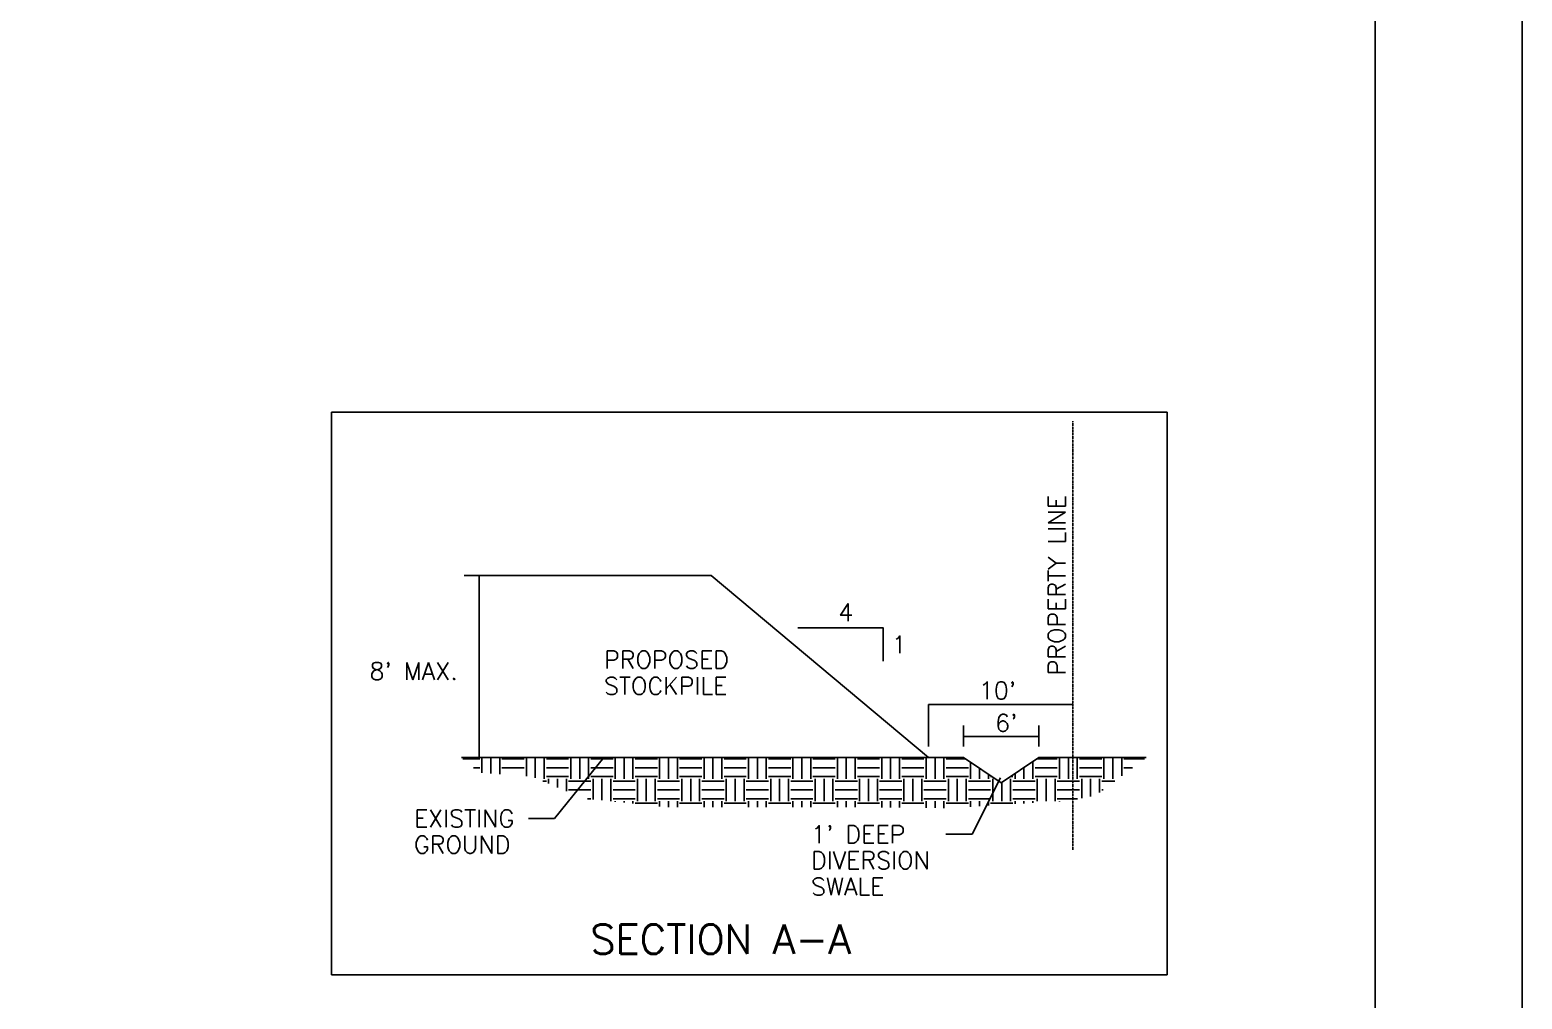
# Model space of a CAD drawing. Header units: inches. Extents: x 0 to 5400, y 0 to 3454.
# Drawn here: x 4392 to 5400, y 1728 to 2382 of the extents above; entities that cross this region are included whole.
import ezdxf

# ---------------------------------------------------------------- set-up
doc = ezdxf.new("R2010")
doc.units = ezdxf.units.IN
doc.header["$MEASUREMENT"] = 0
for name, pattern in [('DIMENSION_LINE', [200, 100, 100]), ('LEADER_LINE', [2, 1, 1]), ('LEADER_SMALL', [2, 1, 1]), ('PHANTOM2', [1.25, 0.625, -0.125, 0.125, -0.125, 0.125, -0.125])]:
    doc.linetypes.add(name, pattern=pattern)
doc.layers.add('FINAL_DTM', color=15, linetype='Continuous')
doc.layers.add('SHEET', color=4, linetype='Continuous')
doc.styles.add('SIMPLEX', font='simplex')

# ---------------------------------------------------------------- blocks, each defined once
blk = doc.blocks.new('__HATCH_071')
at = {"layer": 'FINAL_DTM', "color": 1, "linetype": 'Continuous'}
for p, q in [((1.4924, -0.0955), (1.4924, 0)), ((1.5324, -0.0955), (1.5324, 0)), ((1.5724, -0.0955), (1.5724, 0)), ((2.6924, -0.0955), (2.6924, 0)), ((2.7324, -0.0955), (2.7324, 0)), ((2.7724, -0.0955), (2.7724, 0)), ((0.0066, -0.0055), (0.0824, -0.0055)), ((0.055, -0.0455), (0.0824, -0.0455)), ((0.0924, -0.0692), (0.0924, 0)), ((0.1324, -0.0722), (0.1324, 0)), ((0.1724, -0.0751), (0.1724, 0)), ((0.1824, -0.0055), (0.2824, -0.0055)), ((0.1824, -0.0455), (0.2824, -0.0455)), ((0.2924, -0.084), (0.2924, 0)), ((0.3324, -0.0909), (0.3324, 0)), ((0.3724, -0.0955), (0.3724, 0)), ((0.3824, -0.0055), (0.4824, -0.0055)), ((0.3824, -0.0455), (0.4824, -0.0455)), ((0.4924, -0.0955), (0.4924, 0)), ((0.5324, -0.0955), (0.5324, 0)), ((0.5724, -0.0955), (0.5724, 0)), ((0.5824, -0.0055), (0.6824, -0.0055)), ((0.5824, -0.0455), (0.6824, -0.0455)), ((0.6924, -0.0955), (0.6924, 0)), ((0.7324, -0.0955), (0.7324, 0)), ((0.7724, -0.0955), (0.7724, 0)), ((0.7824, -0.0055), (0.8824, -0.0055)), ((0.7824, -0.0455), (0.8824, -0.0455)), ((0.8924, -0.0955), (0.8924, 0)), ((0.9324, -0.0955), (0.9324, 0)), ((0.9724, -0.0955), (0.9724, 0)), ((0.9824, -0.0055), (1.0824, -0.0055)), ((0.9824, -0.0455), (1.0824, -0.0455)), ((1.0924, -0.0955), (1.0924, 0)), ((1.1324, -0.0955), (1.1324, 0)), ((1.1724, -0.0955), (1.1724, 0)), ((1.1824, -0.0055), (1.2824, -0.0055)), ((1.1824, -0.0455), (1.2824, -0.0455)), ((1.2924, -0.0955), (1.2924, 0)), ((1.3324, -0.0955), (1.3324, 0)), ((1.3724, -0.0955), (1.3724, 0)), ((1.3824, -0.0055), (1.4824, -0.0055)), ((1.3824, -0.0455), (1.4824, -0.0455)), ((1.5824, -0.0055), (1.6824, -0.0055)), ((1.5824, -0.0455), (1.6824, -0.0455)), ((1.6924, -0.0955), (1.6924, 0)), ((1.7324, -0.0955), (1.7324, 0)), ((1.7724, -0.0955), (1.7724, 0)), ((1.7824, -0.0055), (1.8824, -0.0055)), ((1.7824, -0.0455), (1.8824, -0.0455)), ((1.8924, -0.0955), (1.8924, 0)), ((1.9324, -0.0955), (1.9324, 0)), ((1.9724, -0.0955), (1.9724, 0)), ((1.9824, -0.0055), (2.0824, -0.0055)), ((1.9824, -0.0455), (2.0824, -0.0455)), ((2.0924, -0.0955), (2.0924, 0)), ((2.1324, -0.0955), (2.1324, 0)), ((2.1724, -0.0955), (2.1724, 0)), ((2.1824, -0.0055), (2.2685, -0.0055)), ((2.1824, -0.0455), (2.2824, -0.0455)), ((2.2924, -0.0955), (2.2924, -0.0215)), ((2.3324, -0.0955), (2.3324, -0.0482)), ((2.5324, -0.0955), (2.5324, -0.0455)), ((2.5724, -0.0955), (2.5724, -0.0188)), ((2.5824, -0.0455), (2.6824, -0.0455)), ((2.5923, -0.0055), (2.6824, -0.0055)), ((2.7824, -0.0055), (2.8824, -0.0055)), ((2.7824, -0.0455), (2.8824, -0.0455)), ((2.8924, -0.0955), (2.8924, 0)), ((2.9324, -0.0955), (2.9324, 0)), ((2.9724, -0.0826), (2.9724, 0)), ((2.9824, -0.0055), (3.0749, -0.0055)), ((2.9824, -0.0455), (3.0218, -0.0455)), ((0.3662, -0.1055), (0.3824, -0.1055)), ((0.3824, -0.0855), (0.4824, -0.0855)), ((0.3924, -0.1168), (0.3924, -0.0955)), ((0.4324, -0.1341), (0.4324, -0.0955)), ((0.4724, -0.1513), (0.4724, -0.0955)), ((0.4824, -0.1055), (0.5824, -0.1055)), ((0.5824, -0.0855), (0.6824, -0.0855)), ((0.5924, -0.1881), (0.5924, -0.0955)), ((0.6324, -0.1923), (0.6324, -0.0955)), ((0.6724, -0.1955), (0.6724, -0.0955)), ((0.6824, -0.1055), (0.7824, -0.1055)), ((0.7824, -0.0855), (0.8824, -0.0855)), ((0.7924, -0.1955), (0.7924, -0.0955)), ((0.8324, -0.1955), (0.8324, -0.0955)), ((0.8724, -0.1955), (0.8724, -0.0955)), ((0.8824, -0.1055), (0.9824, -0.1055)), ((0.9824, -0.0855), (1.0824, -0.0855)), ((0.9924, -0.1955), (0.9924, -0.0955)), ((1.0324, -0.1955), (1.0324, -0.0955)), ((1.0724, -0.1955), (1.0724, -0.0955)), ((1.0824, -0.1055), (1.1824, -0.1055)), ((1.1824, -0.0855), (1.2824, -0.0855)), ((1.1924, -0.1955), (1.1924, -0.0955)), ((1.2324, -0.1955), (1.2324, -0.0955)), ((1.2724, -0.1955), (1.2724, -0.0955)), ((1.2824, -0.1055), (1.3824, -0.1055)), ((1.3824, -0.0855), (1.4824, -0.0855)), ((1.3924, -0.1955), (1.3924, -0.0955)), ((1.4324, -0.1955), (1.4324, -0.0955)), ((1.4724, -0.1955), (1.4724, -0.0955)), ((1.4824, -0.1055), (1.5824, -0.1055)), ((1.5824, -0.0855), (1.6824, -0.0855)), ((1.5924, -0.1955), (1.5924, -0.0955)), ((1.6324, -0.1955), (1.6324, -0.0955)), ((1.6724, -0.1955), (1.6724, -0.0955)), ((1.6824, -0.1055), (1.7824, -0.1055)), ((1.7824, -0.0855), (1.8824, -0.0855)), ((1.7924, -0.1955), (1.7924, -0.0955)), ((1.8324, -0.1955), (1.8324, -0.0955)), ((1.8724, -0.1955), (1.8724, -0.0955)), ((1.8824, -0.1055), (1.9824, -0.1055)), ((1.9824, -0.0855), (2.0824, -0.0855)), ((1.9924, -0.1955), (1.9924, -0.0955)), ((2.0324, -0.1955), (2.0324, -0.0955)), ((2.0724, -0.1955), (2.0724, -0.0955)), ((2.0824, -0.1055), (2.1824, -0.1055)), ((2.1824, -0.0855), (2.2824, -0.0855)), ((2.1924, -0.1955), (2.1924, -0.0955)), ((2.2324, -0.1955), (2.2324, -0.0955)), ((2.2724, -0.1955), (2.2724, -0.0955)), ((2.2824, -0.1055), (2.3824, -0.1055)), ((2.3724, -0.0955), (2.3724, -0.075)), ((2.3824, -0.0855), (2.3881, -0.0855)), ((2.3924, -0.1955), (2.3924, -0.0955)), ((2.4324, -0.1955), (2.4324, -0.1124)), ((2.4724, -0.1955), (2.4724, -0.0955)), ((2.4727, -0.0855), (2.4824, -0.0855)), ((2.4824, -0.1055), (2.5824, -0.1055)), ((2.4924, -0.0955), (2.4924, -0.0723)), ((2.5824, -0.0855), (2.6824, -0.0855)), ((2.5924, -0.1955), (2.5924, -0.0955)), ((2.6324, -0.1955), (2.6324, -0.0955)), ((2.6724, -0.1955), (2.6724, -0.0955)), ((2.6824, -0.1055), (2.7824, -0.1055)), ((2.7824, -0.0855), (2.8824, -0.0855)), ((2.7924, -0.182), (2.7924, -0.0955)), ((2.8324, -0.1745), (2.8324, -0.0955)), ((2.8724, -0.1579), (2.8724, -0.0955)), ((2.8824, -0.1055), (2.9421, -0.1055)), ((0.4824, -0.1455), (0.5824, -0.1455)), ((0.5673, -0.1855), (0.5824, -0.1855)), ((0.6824, -0.1455), (0.7824, -0.1455)), ((0.6824, -0.1855), (0.7824, -0.1855)), ((0.6924, -0.1986), (0.6924, -0.1955)), ((0.7324, -0.2028), (0.7324, -0.1955)), ((0.7724, -0.2069), (0.7724, -0.1955)), ((0.8824, -0.1455), (0.9824, -0.1455)), ((0.8824, -0.1855), (0.9824, -0.1855)), ((0.8924, -0.2195), (0.8924, -0.1955)), ((0.9324, -0.2231), (0.9324, -0.1955)), ((0.9724, -0.2231), (0.9724, -0.1955)), ((1.0824, -0.1455), (1.1824, -0.1455)), ((1.0824, -0.1855), (1.1824, -0.1855)), ((1.0924, -0.2231), (1.0924, -0.1955)), ((1.1324, -0.2231), (1.1324, -0.1955)), ((1.1724, -0.2231), (1.1724, -0.1955)), ((1.2824, -0.1455), (1.3824, -0.1455)), ((1.2824, -0.1855), (1.3824, -0.1855)), ((1.2924, -0.2231), (1.2924, -0.1955)), ((1.3324, -0.2231), (1.3324, -0.1955)), ((1.3724, -0.2231), (1.3724, -0.1955)), ((1.4824, -0.1455), (1.5824, -0.1455)), ((1.4824, -0.1855), (1.5824, -0.1855)), ((1.4924, -0.2231), (1.4924, -0.1955)), ((1.5324, -0.2231), (1.5324, -0.1955)), ((1.5724, -0.2231), (1.5724, -0.1955)), ((1.6824, -0.1455), (1.7824, -0.1455)), ((1.6824, -0.1855), (1.7824, -0.1855)), ((1.6924, -0.2231), (1.6924, -0.1955)), ((1.7324, -0.2232), (1.7324, -0.1955)), ((1.7724, -0.2236), (1.7724, -0.1955)), ((1.8824, -0.1455), (1.9824, -0.1455)), ((1.8824, -0.1855), (1.9824, -0.1855)), ((1.8924, -0.2246), (1.8924, -0.1955)), ((1.9324, -0.225), (1.9324, -0.1955)), ((1.9724, -0.2254), (1.9724, -0.1955)), ((2.0824, -0.1455), (2.1824, -0.1455)), ((2.0824, -0.1855), (2.1824, -0.1855)), ((2.0924, -0.2264), (2.0924, -0.1955)), ((2.1324, -0.2268), (2.1324, -0.1955)), ((2.1724, -0.2271), (2.1724, -0.1955)), ((2.2824, -0.1455), (2.3824, -0.1455)), ((2.2824, -0.1855), (2.3824, -0.1855)), ((2.2924, -0.2219), (2.2924, -0.1955)), ((2.3324, -0.2191), (2.3324, -0.1955)), ((2.3724, -0.2164), (2.3724, -0.1955)), ((2.4824, -0.1455), (2.5824, -0.1455)), ((2.4824, -0.1855), (2.5824, -0.1855)), ((2.4924, -0.2085), (2.4924, -0.1955)), ((2.5324, -0.2063), (2.5324, -0.1955)), ((2.5724, -0.2042), (2.5724, -0.1955)), ((2.6824, -0.1455), (2.7824, -0.1455)), ((2.6824, -0.1855), (2.774, -0.1855)), ((2.6924, -0.1978), (2.6924, -0.1955)), ((2.8824, -0.1455), (2.8889, -0.1455)), ((0.7824, -0.2055), (0.8824, -0.2055)), ((0.9824, -0.2055), (1.0824, -0.2055)), ((1.1824, -0.2055), (1.2824, -0.2055)), ((1.3824, -0.2055), (1.4824, -0.2055)), ((1.5824, -0.2055), (1.6824, -0.2055)), ((1.7824, -0.2055), (1.8824, -0.2055)), ((1.9824, -0.2055), (2.0824, -0.2055)), ((2.1824, -0.2055), (2.2824, -0.2055)), ((2.3824, -0.2055), (2.4824, -0.2055))]:
    blk.add_line(p, q, dxfattribs=at)

msp = doc.modelspace()

# ---------------------------------------------------------------- linework, layer by layer
at = {"layer": 'FINAL_DTM', "color": 4, "linetype": 'Continuous', "flags": 128}
msp.add_lwpolyline([(4596, 2124), (4596, 1744.2), (5160.2, 1744.2), (5160.2, 2124), (4596, 2124)], close=True, dxfattribs=at)
at = {"layer": 'FINAL_DTM', "color": 1, "linetype": 'PHANTOM2', "flags": 128}
msp.add_lwpolyline([(5096.5, 1828.5), (5096.5, 2118)], dxfattribs=at)
at = {"layer": 'FINAL_DTM', "color": 4, "linetype": 'Continuous', "flags": 128}
msp.add_lwpolyline([(4999.2, 1890.8), (4852.3, 2013.8), (4685.6, 2013.8)], dxfattribs=at)
at = {"layer": 'FINAL_DTM', "color": 2, "linetype": 'DIMENSION_LINE', "flags": 128}
msp.add_lwpolyline([(4695.7, 1890.8), (4695.7, 2013.8)], dxfattribs=at)
at = {"layer": 'FINAL_DTM', "color": 2, "linetype": 'Continuous', "flags": 128}
msp.add_lwpolyline([(4910.9, 1978.3), (4968.5, 1978.3), (4968.5, 1955.8)], dxfattribs=at)
at = {"layer": 'FINAL_DTM', "color": 1, "linetype": 'DIMENSION_LINE', "flags": 128}
for points in [[(4999.2, 1926.6), (5096.5, 1926.6)], [(5022.7, 1905.1), (5073.7, 1905.1)]]:
    msp.add_lwpolyline(points, dxfattribs=at)
at = {"layer": 'FINAL_DTM', "color": 1, "linetype": 'Continuous', "flags": 128}
for points in [[(4999.2, 1898.3), (4999.2, 1926.6)], [(5022.7, 1898.3), (5022.7, 1912.5)], [(5073.7, 1898.3), (5073.7, 1912.5)]]:
    msp.add_lwpolyline(points, dxfattribs=at)
at = {"layer": 'FINAL_DTM', "color": 3, "linetype": 'Continuous', "flags": 128}
msp.add_lwpolyline([(4683.7, 1890.8), (5022.7, 1890.8), (5048.2, 1873.7), (5073.7, 1890.8), (5146, 1890.8)], dxfattribs=at)
at = {"layer": 'SHEET', "color": 20, "linetype": 'Continuous', "flags": 128}
msp.add_lwpolyline([(0, 0), (0, 3454.2), (5400, 3454.2), (5400, 0), (0, 0)], close=True, dxfattribs=at)
at = {"layer": 'SHEET', "color": 17, "linetype": 'Continuous', "flags": 128}
msp.add_lwpolyline([(140.7, 17.1), (5300.7, 17.1), (5300.7, 3437.1), (140.7, 3437.1), (140.7, 17.1)], close=True, dxfattribs=at)
at = {"layer": 'SHEET', "color": 3, "linetype": 'LEADER_LINE', "flags": 128}
msp.add_lwpolyline([(4779.9, 1890.8), (4746.5, 1849.7), (4728.9, 1849.7)], dxfattribs=at)
at = {"layer": 'SHEET', "color": 3, "linetype": 'LEADER_SMALL', "flags": 128}
msp.add_lwpolyline([(5047.8, 1877.2), (5028.5, 1839), (5010.8, 1839)], dxfattribs=at)

# ---------------------------------------------------------------- block references
at = {"layer": 'FINAL_DTM', "color": 1, "linetype": 'Continuous', "xscale": 150, "yscale": 150, "zscale": 150}
msp.add_blockref('__HATCH_071', (4683.7, 1890.8), dxfattribs=at)

# ---------------------------------------------------------------- texts
at = {"layer": 'SHEET', "color": 3, "linetype": 'Continuous', "style": 'SIMPLEX'}
msp.add_text('PROPERTY LINE', height=11.791, rotation=90, dxfattribs=at).set_placement((5091.6, 1946.3))
at = {"layer": 'SHEET', "color": 2, "linetype": 'Continuous', "style": 'SIMPLEX'}
for s, p in [('4', (4938.2, 1983)), ('1', (4974.3, 1961.2))]:
    msp.add_text(s, height=11.8, dxfattribs=at).set_placement(p)
at = {"layer": 'SHEET', "color": 3, "linetype": 'Continuous', "style": 'SIMPLEX'}
for s, p in [("8' MAX.", (4621.6, 1943.3)), ('PROPOSED', (4780, 1951)), ('STOCKPILE', (4780, 1933.3)), ('EXISTING', (4651.7, 1843.8)), ("1' DEEP", (4919.8, 1833.1)), ('GROUND', (4651.7, 1826.1)), ('DIVERSION', (4919.8, 1815.5)), ('SWALE', (4919.8, 1797.8))]:
    msp.add_text(s, height=11.79, dxfattribs=at).set_placement(p)
at = {"layer": 'SHEET', "color": 1, "linetype": 'Continuous', "style": 'SIMPLEX'}
for s, p in [("10'", (5033.1, 1930.2)), ("6'", (5044.1, 1908.3))]:
    msp.add_text(s, height=11.79, dxfattribs=at).set_placement(p)
at = {"layer": 'SHEET', "color": 4, "linetype": 'Continuous', "style": 'SIMPLEX'}
msp.add_text('SECTION A-A', height=19.954, dxfattribs=at).set_placement((4770.7, 1758.2))

doc.saveas('drawing.dxf')
